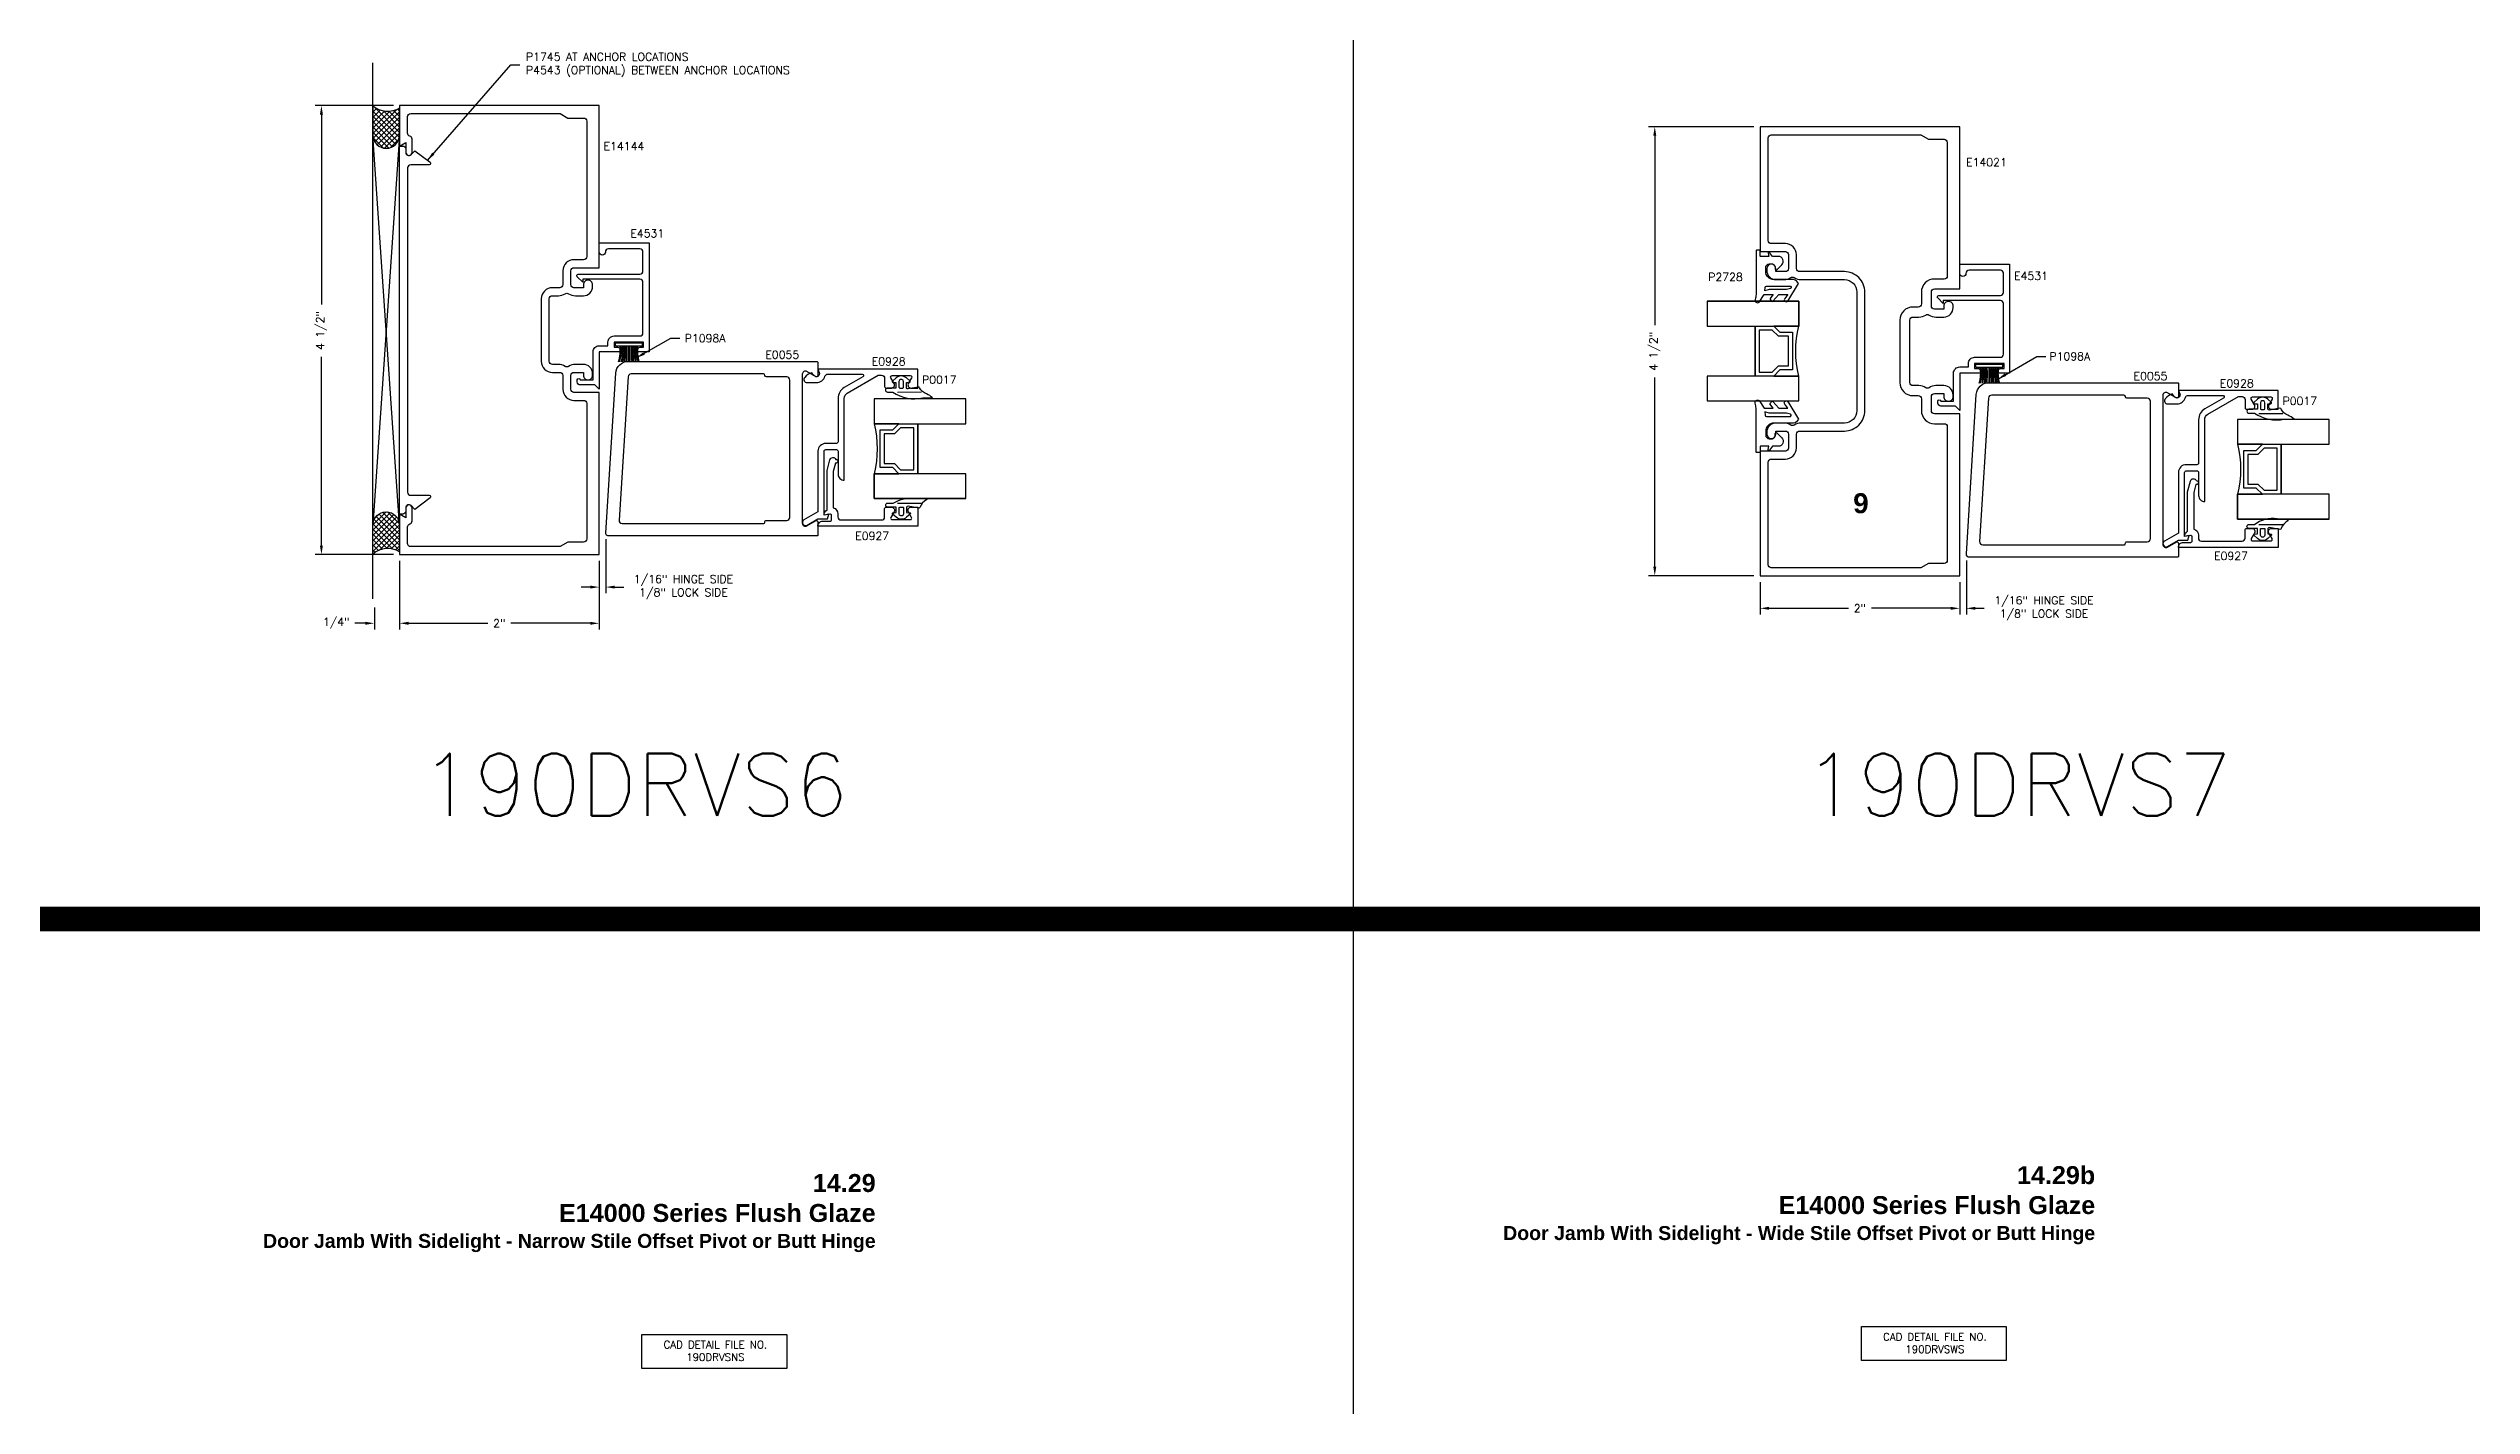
# Model space of a CAD drawing. Extents: x 0 to 139, y -24 to 89.
# Drawn here: x 98.1 to 122.38, y 46.99 to 60.59 of the extents above; entities that cross this region are included whole.
import ezdxf

# ---------------------------------------------------------------- set-up
doc = ezdxf.new("R2010")
doc.units = 0
doc.header["$MEASUREMENT"] = 0
doc.layers.get('DEFPOINTS').update_dxf_attribs({"linetype": 'CONTINUOUS'})
for name, color, linetype in [('R-ANNO-DIMS', 3, 'CONTINUOUS'), ('R-ANNO-TEXT', 6, 'CONTINUOUS'), ('R-DET1', 4, 'CONTINUOUS'), ('R-DET2', 2, 'CONTINUOUS'), ('R-DET3', 5, 'CONTINUOUS'), ('R-OTLN', 1, 'CONTINUOUS'), ('R-PAT1', 5, 'CONTINUOUS'), ('TITLE', 7, 'CONTINUOUS')]:
    doc.layers.add(name, color=color, linetype=linetype)
doc.styles.get("Standard").update_dxf_attribs({"font": 'simplex'})
doc.dimstyles.new('1X', dxfattribs={"dimtxt": 0.08, "dimasz": 0.09, "dimexe": 0.0625, "dimexo": 0.0625, "dimgap": 0.062, "dimtad": 0, "dimdec": 5, "dimzin": 4, "dimtxsty": 'STANDARD', "dimcen": 0, "dimclrd": 256, "dimclre": 256, "dimclrt": 256, "dimazin": 3, "dimtfac": 1, "dimtdec": 5, "dimtofl": 0, "dimtmove": 0, "dimatfit": 3, "dimtolj": 1, "dimtzin": 4})
pattern_1 = [(45, (99.529002, 52.772183), (-0.0265165, 0.0265165), []), (135, (99.529002, 52.772183), (-0.0265165, -0.0265165), [])]

# ---------------------------------------------------------------- blocks, each defined once
blk = doc.blocks.new('*D25')
at = {"layer": 'DEFPOINTS', "color": 0}
for p in [(100.837, 60.019), (101.62, 60.019), (101.62, 55.519)]:
    blk.add_point(p, dxfattribs=at)
at = {"layer": 'R-ANNO-DIMS'}
for p, q in [((101.558, 60.019), (100.775, 60.019)), ((100.837, 59.929), (100.837, 58.026)), ((100.837, 55.609), (100.837, 57.502)), ((101.558, 55.519), (100.775, 55.519))]:
    blk.add_line(p, q, dxfattribs=at)
for points in [[(100.822, 59.929), (100.852, 59.929), (100.837, 60.019)], [(100.822, 55.609), (100.852, 55.609), (100.837, 55.519)]]:
    blk.add_solid(points, dxfattribs=at)
at = {"layer": 'R-ANNO-DIMS', "insert": (100.837, 57.764), "char_height": 0.08, "attachment_point": 5, "rotation": 90}
blk.add_mtext('\\A1;4 1/2"', dxfattribs=at)
blk = doc.blocks.new('*D26')
at = {"layer": 'DEFPOINTS', "color": 0}
for p in [(101.62, 55.519), (103.62, 55.519), (103.62, 54.83)]:
    blk.add_point(p, dxfattribs=at)
at = {"layer": 'R-ANNO-DIMS'}
for p, q in [((101.62, 55.456), (101.62, 54.768)), ((103.62, 55.456), (103.62, 54.768)), ((101.71, 54.83), (102.505, 54.83)), ((103.53, 54.83), (102.736, 54.83))]:
    blk.add_line(p, q, dxfattribs=at)
for points in [[(101.71, 54.845), (101.71, 54.815), (101.62, 54.83)], [(103.53, 54.845), (103.53, 54.815), (103.62, 54.83)]]:
    blk.add_solid(points, dxfattribs=at)
at = {"layer": 'R-ANNO-DIMS', "insert": (102.62, 54.83), "char_height": 0.08, "attachment_point": 5}
blk.add_mtext('\\A1;2"', dxfattribs=at)
blk = doc.blocks.new('*D27')
at = {"layer": 'DEFPOINTS', "color": 0}
for p in [(101.62, 55.519), (101.368, 55.05), (101.62, 54.83)]:
    blk.add_point(p, dxfattribs=at)
at = {"layer": 'R-ANNO-DIMS'}
for p, q in [((101.62, 55.456), (101.62, 54.768)), ((101.368, 54.988), (101.368, 54.768)), ((101.278, 54.83), (101.173, 54.83)), ((101.71, 54.83), (101.8, 54.83))]:
    blk.add_line(p, q, dxfattribs=at)
for points in [[(101.278, 54.845), (101.278, 54.815), (101.368, 54.83)], [(101.71, 54.845), (101.71, 54.815), (101.62, 54.83)]]:
    blk.add_solid(points, dxfattribs=at)
at = {"layer": 'R-ANNO-DIMS', "insert": (100.986, 54.83), "char_height": 0.08, "attachment_point": 5}
blk.add_mtext('\\A1;1/4"', dxfattribs=at)
blk = doc.blocks.new('*D28')
at = {"layer": 'DEFPOINTS', "color": 0}
for p in [(103.687, 55.736), (103.62, 55.519), (103.687, 55.193)]:
    blk.add_point(p, dxfattribs=at)
at = {"layer": 'R-ANNO-DIMS'}
for p, q in [((103.687, 55.674), (103.687, 55.131)), ((103.62, 55.456), (103.62, 55.131)), ((103.53, 55.193), (103.44, 55.193)), ((103.777, 55.193), (103.867, 55.193))]:
    blk.add_line(p, q, dxfattribs=at)
for points in [[(103.53, 55.208), (103.53, 55.178), (103.62, 55.193)], [(103.777, 55.208), (103.777, 55.178), (103.687, 55.193)]]:
    blk.add_solid(points, dxfattribs=at)
at = {"layer": 'R-ANNO-DIMS', "insert": (104.465, 55.193), "char_height": 0.08, "attachment_point": 5}
blk.add_mtext('\\A1;1/16" HINGE SIDE\\P1/8" LOCK SIDE', dxfattribs=at)
blk = doc.blocks.new('*D31')
at = {"layer": 'DEFPOINTS', "color": 0}
for p in [(114.197, 59.806), (115.252, 59.806), (115.252, 55.306)]:
    blk.add_point(p, dxfattribs=at)
at = {"layer": 'R-ANNO-DIMS'}
for p, q in [((115.19, 59.806), (114.135, 59.806)), ((114.197, 59.716), (114.197, 57.818)), ((114.197, 55.396), (114.197, 57.294)), ((115.19, 55.306), (114.135, 55.306))]:
    blk.add_line(p, q, dxfattribs=at)
for points in [[(114.182, 59.716), (114.212, 59.716), (114.197, 59.806)], [(114.182, 55.396), (114.212, 55.396), (114.197, 55.306)]]:
    blk.add_solid(points, dxfattribs=at)
at = {"layer": 'R-ANNO-DIMS', "insert": (114.197, 57.556), "char_height": 0.08, "attachment_point": 5, "rotation": 90}
blk.add_mtext('\\A1;4 1/2"', dxfattribs=at)
blk = doc.blocks.new('*D29')
at = {"layer": 'DEFPOINTS', "color": 0}
for p in [(115.252, 55.306), (117.252, 55.306), (117.252, 54.98)]:
    blk.add_point(p, dxfattribs=at)
at = {"layer": 'R-ANNO-DIMS'}
for p, q in [((115.252, 55.243), (115.252, 54.918)), ((117.252, 55.243), (117.252, 54.918)), ((115.342, 54.98), (116.137, 54.98)), ((117.162, 54.98), (116.368, 54.98))]:
    blk.add_line(p, q, dxfattribs=at)
for points in [[(115.342, 54.995), (115.342, 54.965), (115.252, 54.98)], [(117.162, 54.995), (117.162, 54.965), (117.252, 54.98)]]:
    blk.add_solid(points, dxfattribs=at)
at = {"layer": 'R-ANNO-DIMS', "insert": (116.252, 54.98), "char_height": 0.08, "attachment_point": 5}
blk.add_mtext('\\A1;2"', dxfattribs=at)
blk = doc.blocks.new('*D30')
at = {"layer": 'DEFPOINTS', "color": 0}
for p in [(117.319, 55.523), (117.252, 55.306), (117.319, 54.98)]:
    blk.add_point(p, dxfattribs=at)
at = {"layer": 'R-ANNO-DIMS'}
for p, q in [((117.319, 55.46), (117.319, 54.918)), ((117.252, 55.243), (117.252, 54.918)), ((117.162, 54.98), (117.072, 54.98)), ((117.409, 54.98), (117.499, 54.98))]:
    blk.add_line(p, q, dxfattribs=at)
for points in [[(117.162, 54.995), (117.162, 54.965), (117.252, 54.98)], [(117.409, 54.995), (117.409, 54.965), (117.319, 54.98)]]:
    blk.add_solid(points, dxfattribs=at)
at = {"layer": 'R-ANNO-DIMS', "insert": (118.097, 54.98), "char_height": 0.08, "attachment_point": 5}
blk.add_mtext('\\A1;1/16" HINGE SIDE\\P1/8" LOCK SIDE', dxfattribs=at)
blk = doc.blocks.new('WEATHERING')
at = {"layer": 'R-DET2'}
for p, q in [((0, 0), (0, -0.27)), ((0, 0), (0.03, 0)), ((0.03, 0), (0.03, -0.27)), ((0, -0.129), (-0.16, -0.129)), ((0, -0.139), (-0.16, -0.139)), ((0, -0.27), (0.03, -0.27))]:
    blk.add_line(p, q, dxfattribs=at)
for centre, radius, start, end in [((-0.056, 0.313), 0.361, 253.2416, 278.8875), ((-0.056, 0.313), 0.371, 253.7056, 278.6489), ((-0.057, 0.486), 0.557, 259.3278, 275.8729), ((-0.057, 0.486), 0.566, 259.5182, 275.7701), ((-0.063, 0.677), 0.77, 262.7557, 274.6832), ((-0.063, 0.677), 0.78, 262.849, 274.6238), ((-0.066, 1.463), 1.578, 266.5833, 272.3941), ((-0.067, -1.773), 1.619, 87.6382, 93.304), ((-0.064, -0.966), 0.8, 85.4377, 96.9231), ((-0.064, -0.966), 0.79, 85.3793, 97.0112), ((-0.058, -0.769), 0.58, 84.3053, 100.1631), ((-0.058, -0.769), 0.57, 84.2043, 100.3432), ((-0.056, -0.591), 0.38, 81.4567, 105.8164), ((-0.056, -0.591), 0.37, 81.2223, 106.2556)]:
    blk.add_arc(centre, radius, start, end, dxfattribs=at)
blk = doc.blocks.new('P2728_GASKET')
at = {"layer": 'R-DET2'}
blk.add_lwpolyline([(86.461, 33.362), (86.567, 33.537, 0.301952), (86.52, 33.577), (86.32, 33.577, -0.414214), (86.24, 33.657), (86.24, 33.695, -0.388879), (86.276, 33.735), (86.292, 33.736, -0.440011), (86.336, 33.696), (86.336, 33.682, 0.668179), (86.353, 33.675), (86.401, 33.724, 0.668179), (86.366, 33.809), (86.307, 33.809), (86.279, 33.849, 0.836323), (86.264, 33.842), (86.273, 33.809), (86.189, 33.809, -0.414214), (86.183, 33.815), (86.183, 33.865, 0.414214), (86.177, 33.871), (86.149, 33.871, 0.414214), (86.143, 33.865), (86.143, 33.427, -0.083245), (86.135, 33.378), (86.135, 33.378)], format="xyb", dxfattribs=at)
blk.add_lwpolyline([(86.235, 33.499, -0.372312), (86.249, 33.512), (86.48, 33.512, -0.668179), (86.49, 33.486), (86.448, 33.478), (86.274, 33.478), (86.23, 33.465)], format="xyb", close=True, dxfattribs=at)
for points in [[(86.174, 33.352), (86.223, 33.426), (86.314, 33.426), (86.283, 33.384)], [(86.313, 33.359), (86.371, 33.426), (86.462, 33.426), (86.431, 33.388)]]:
    blk.add_lwpolyline(points, dxfattribs=at)
at = {"layer": 'R-DET2', "ltscale": 0.1}
for centre, radius, start, end in [((86.157, 33.369), 0.0237, 157.7655, 314.5007), ((86.313, 33.388), 0.0297, 188.4603, 270), ((86.446, 33.375), 0.0199, 139.7022, 319.7022)]:
    blk.add_arc(centre, radius, start, end, dxfattribs=at)

msp = doc.modelspace()

# ---------------------------------------------------------------- hatches: boundary and pattern name
at = {"layer": 'R-PAT1'}
h = msp.add_hatch(dxfattribs=at)
h.set_pattern_fill('ANSI37', color=256, scale=0.3, style=0)
h.set_pattern_definition(pattern_1)
h.paths.add_polyline_path([(101.6204967, 59.9928382, -0.3333560432), (101.3526819, 60.0144104), (101.3526819, 59.724164, 0.9365791563), (101.6193524, 59.706679), (101.6204967, 59.723403)])
h = msp.add_hatch(dxfattribs=at)
h.set_pattern_fill('ANSI37', color=256, scale=0.3, style=0)
h.set_pattern_definition(pattern_1)
h.paths.add_polyline_path([(101.6204967, 55.5448011, 0.3333560432), (101.3526819, 55.523229), (101.3526819, 55.8134753, -0.9365791563), (101.6193524, 55.8309604), (101.6204967, 55.8142363)])

# ---------------------------------------------------------------- linework, layer by layer
at = {"layer": 'R-ANNO-TEXT'}
for points in [[(104.0476381, 47.7030393), (105.4991181, 47.7030393), (105.4991181, 47.3609764), (104.0476381, 47.3609764)], [(116.2666683, 47.7818376), (117.7181482, 47.7818376), (117.7181482, 47.4397748), (116.2666683, 47.4397748)]]:
    msp.add_lwpolyline(points, close=True, dxfattribs=at)
at = {"layer": 'R-DET1', "color": 4, "linetype": 'CONTINUOUS'}
msp.add_lwpolyline([(101.9174968, 56.112819, -0.7220754185), (101.9264552, 56.0857879), (101.7733383, 55.9718195), (101.7354171, 56.0097406, 0.6681788512), (101.6824968, 55.9878203), (101.6824969, 55.9558197, -0.4142136569), (101.6514969, 55.9248197), (101.6204967, 55.9248196), (101.6204967, 59.6128196), (101.6514969, 59.6128196, -0.4142137513), (101.6824969, 59.5818196), (101.6824968, 59.5498186, 0.6681815249), (101.7354173, 59.5278984), (101.7733383, 59.5658196), (101.9264553, 59.4518506, -0.7220739042), (101.9174968, 59.4248196), (101.7314968, 59.4248196, 0.4142135624), (101.7004968, 59.3938196), (101.7004968, 56.1438195, 0.4142135624), (101.7314968, 56.1128194)], format="xyb", close=True, dxfattribs=at)
at = {"layer": 'R-DET1'}
for points in [[(103.5584967, 57.5504038, -0.4142135624), (103.6204967, 57.6124038), (103.7074967, 57.6124038), (103.7074977, 57.6474038, -0.4142135624), (103.7694977, 57.7094038), (104.0274967, 57.7094028, 0.4142135624), (104.0584967, 57.7404028), (104.0584967, 58.2479018, 0.4142135624), (104.0274967, 58.2789018), (103.4554967, 58.2789018), (103.4554967, 58.2479018), (103.3998462, 58.3035523, -0.6681786379), (103.4103467, 58.3289028), (104.0274967, 58.3289018, 0.4142135624), (104.0584967, 58.3599018), (104.0584967, 58.5511528, 0.4142135624), (104.0274967, 58.5821528), (103.7134967, 58.5821528, 0.4233808722), (103.6824987, 58.5501528, -0.9999838711), (103.6204967, 58.5501538), (103.6204967, 58.6441538), (104.1204967, 58.6441538), (104.1204967, 57.5504038), (104.0074967, 57.5504038), (104.0074967, 57.5744038, -0.4142135624), (104.0304967, 57.5974038), (104.0644977, 57.5974028), (104.0644977, 57.6474038), (103.7694977, 57.6474038), (103.7694977, 57.5974028), (103.8044967, 57.5974038, -0.4142135624), (103.8274967, 57.5744038), (103.8274967, 57.5504038), (103.6204967, 57.5504038), (103.6204967, 57.1759028), (103.5774967, 57.2189028), (103.4314967, 57.2189038, -0.4142135624), (103.4004967, 57.2499038), (103.4004967, 57.2689038, -1), (103.4304967, 57.2689038), (103.5584967, 57.2689038)], [(117.1904761, 57.3371573, -0.4142135624), (117.2524761, 57.3991573), (117.3394761, 57.3991573), (117.3394771, 57.4341573, -0.4142135624), (117.4014771, 57.4961573), (117.6594761, 57.4961563, 0.4142135624), (117.6904761, 57.5271563), (117.6904761, 58.0346553, 0.4142135624), (117.6594761, 58.0656553), (117.0874761, 58.0656553), (117.0874761, 58.0346553), (117.0318255, 58.0903058, -0.6681786379), (117.0423261, 58.1156563), (117.6594761, 58.1156553, 0.4142135624), (117.6904761, 58.1466553), (117.6904761, 58.3379063, 0.4142135624), (117.6594761, 58.3689063), (117.3454761, 58.3689063, 0.4233808722), (117.3144781, 58.3369063, -0.9999838711), (117.2524761, 58.3369073), (117.2524761, 58.4309073), (117.7524761, 58.4309073), (117.7524761, 57.3371573), (117.6394761, 57.3371573), (117.6394761, 57.3611573, -0.4142135624), (117.6624761, 57.3841573), (117.6964771, 57.3841563), (117.6964771, 57.4341573), (117.4014771, 57.4341573), (117.4014771, 57.3841563), (117.4364761, 57.3841573, -0.4142135624), (117.4594761, 57.3611573), (117.4594761, 57.3371573), (117.2524761, 57.3371573), (117.2524761, 56.9626563), (117.2094761, 57.0056563), (117.0634761, 57.0056573, -0.4142135624), (117.0324761, 57.0366573), (117.0324761, 57.0556573, -1), (117.0624761, 57.0556573), (117.1904761, 57.0556573)], [(106.0756636, 56.602151), (106.0756636, 57.0841649, -0.2679441748), (106.1066636, 57.1378589), (106.4148794, 57.3158069), (106.4496637, 57.3158069, -0.4142135624), (106.4806637, 57.2848069), (106.4806637, 57.2028069, 0.4142135624), (106.4956637, 57.1878069), (106.5476637, 57.1878069, 0.5773502019), (106.5745105, 57.2343069), (106.5421789, 57.2903069, -0.5773502019), (106.5551693, 57.3128069), (106.7371582, 57.3128069, -0.5773519876), (106.7501486, 57.2903068), (106.7178167, 57.234307, 0.5773519876), (106.7446634, 57.1878069), (106.8116636, 57.1878069), (106.8116636, 57.3778069), (105.8116637, 57.3778069), (105.8254501, 57.3433116, -0.8690756106), (105.7721728, 57.3128015), (105.749664, 57.3418071, 0.1233324455), (105.6793399, 57.2931339, 0.6447667401), (105.7025957, 57.2418069), (105.7966636, 57.241807, 0.3306536284), (105.8828163, 57.3057738, -0.3306533202), (105.9124911, 57.3278069), (106.2556822, 57.3278069, -0.7673263224), (106.2631822, 57.2998165), (106.0761636, 57.1918409, 0.2679502201), (106.0136636, 57.0835879), (106.0136636, 56.648807, -0.4142135624), (105.9976636, 56.632807), (105.8896636, 56.632807, 0.4142135624), (105.8116636, 56.554807), (105.8116636, 55.9476941), (105.6721636, 55.8671537, 1), (105.7031636, 55.8134601), (105.8116637, 55.8761027), (105.907338, 55.8761027), (105.9196636, 55.9221027), (105.8736636, 55.9139916), (105.8736636, 56.554807, -0.4142135624), (105.8896636, 56.570807), (105.9976636, 56.570807, -0.4142135624), (106.0136636, 56.554807), (106.0136636, 56.324807, 0.4142135624), (106.0756636, 56.262807)], [(119.707643, 56.3889046), (119.707643, 56.8709185, -0.2679441748), (119.738643, 56.9246125), (120.0468588, 57.1025605), (120.0816431, 57.1025605, -0.4142135624), (120.1126431, 57.0715605), (120.1126431, 56.9895605, 0.4142135624), (120.1276431, 56.9745605), (120.1796431, 56.9745605, 0.5773502019), (120.2064899, 57.0210605), (120.1741583, 57.0770605, -0.5773502019), (120.1871486, 57.0995605), (120.3691376, 57.0995605, -0.5773519876), (120.3821279, 57.0770604), (120.349796, 57.0210606, 0.5773519876), (120.3766427, 56.9745605), (120.443643, 56.9745605), (120.443643, 57.1645605), (119.4436431, 57.1645605), (119.4574294, 57.1300651, -0.8690756106), (119.4041521, 57.0995551), (119.3816433, 57.1285606, 0.1233324455), (119.3113192, 57.0798875, 0.6447667401), (119.334575, 57.0285605), (119.428643, 57.0285605, 0.3306536284), (119.5147956, 57.0925274, -0.3306533202), (119.5444704, 57.1145605), (119.8876615, 57.1145605, -0.7673263224), (119.8951615, 57.0865701), (119.708143, 56.9785945, 0.2679502201), (119.645643, 56.8703415), (119.645643, 56.4355606, -0.4142135624), (119.629643, 56.4195606), (119.521643, 56.4195606, 0.4142135624), (119.443643, 56.3415606), (119.443643, 55.7344476), (119.304143, 55.6539072, 1), (119.3351429, 55.6002137), (119.4436431, 55.6628562), (119.5393173, 55.6628562), (119.551643, 55.7088563), (119.505643, 55.7007452), (119.505643, 56.3415606, -0.4142135624), (119.521643, 56.3575606), (119.629643, 56.3575606, -0.4142135624), (119.645643, 56.3415606), (119.645643, 56.1115606, 0.4142135624), (119.707643, 56.0495606)], [(106.7446635, 55.9939915), (106.8116635, 55.9939915), (106.8116635, 55.8039915), (105.8116637, 55.8039915, -0.4142136795), (105.8616637, 55.8539915), (105.9346636, 55.8539916, 0.4142135624), (105.9496636, 55.8689916), (105.9496636, 55.9095162, 0.4663063931), (105.9320589, 55.9242883), (105.8736636, 55.9139916, -0.2521277737), (105.9036639, 55.9659913), (105.9036635, 56.3609917), (105.9326081, 56.4690144, -0.7157527911), (105.9911579, 56.4729236, -1.1795036867), (105.9873192, 56.4336492), (105.9656635, 56.3528282), (105.9656635, 55.9872888, -0.3397134022), (106.0116636, 55.9273924), (106.0116636, 55.8969916, 0.4142135232), (106.0426636, 55.8659916), (106.4496635, 55.8659916, 0.4142136569), (106.4806635, 55.8969916), (106.4806635, 55.9789915, -0.4142135624), (106.4956635, 55.9939915), (106.5476635, 55.9939915, -0.5773651401), (106.5745096, 55.9474903), (106.5421787, 55.8914916, 0.5773517472), (106.555169, 55.8689915), (106.7371581, 55.8689916, 0.5773513623), (106.7501484, 55.8914915), (106.7179146, 55.9473232, -0.5794456886), (106.7446635, 55.9939915, 1)], [(120.3766429, 55.7807451), (120.4436429, 55.7807451), (120.4436429, 55.5907451), (119.443643, 55.5907451, -0.4142136795), (119.493643, 55.6407451), (119.566643, 55.6407451, 0.4142135624), (119.581643, 55.6557451), (119.581643, 55.6962698, 0.4663063931), (119.5640383, 55.7110419), (119.505643, 55.7007452, -0.2521277737), (119.5356432, 55.7527448), (119.5356429, 56.1477453), (119.5645875, 56.255768, -0.7157527911), (119.6231373, 56.2596772, -1.1795036867), (119.6192986, 56.2204028), (119.5976429, 56.1395818), (119.5976429, 55.7740424, -0.3397134022), (119.6436429, 55.714146), (119.643643, 55.6837451, 0.4142135232), (119.674643, 55.6527451), (120.0816429, 55.6527451, 0.4142136569), (120.1126429, 55.6837451), (120.1126429, 55.7657451, -0.4142135624), (120.1276429, 55.7807451), (120.1796429, 55.7807451, -0.5773651401), (120.206489, 55.7342439), (120.174158, 55.6782451, 0.5773517472), (120.1871484, 55.6557451), (120.3691375, 55.6557451, 0.5773513623), (120.3821278, 55.6782451), (120.349894, 55.7340768, -0.5794456886), (120.3766429, 55.7807451, 1)]]:
    msp.add_lwpolyline(points, format="xyb", close=True, dxfattribs=at)
at = {"layer": 'R-DET2'}
for points in [[(114.7204585, 58.0583597), (114.7204583, 57.8083597), (115.6396589, 57.8083597), (115.6396589, 58.0583597), (114.7204583, 58.0583597), (115.6396589, 58.0583597), (115.6396589, 57.8083597), (115.3896589, 57.8083597), (115.4516589, 57.7463597), (115.5766589, 57.7463597), (115.5766589, 57.3703597), (115.4516589, 57.3703597), (115.3896589, 57.3083597), (115.2016589, 57.3083597), (115.2016589, 57.8083597), (115.2016589, 57.3083597), (114.7204583, 57.3083597), (114.7204583, 57.0583597), (115.6396589, 57.0583597), (115.6396589, 57.3083597), (115.3896589, 57.3083597), (115.6396589, 57.3083597, -0.1233101835), (115.6396589, 57.8083597, 1.5690044203)], [(107.2933639, 56.0793254), (107.293364, 56.3293254), (106.3741635, 56.3293254), (106.3741635, 56.0793254), (107.293364, 56.0793254), (106.3741635, 56.0793254), (106.3741635, 56.3293254), (106.6241635, 56.3293254), (106.5621635, 56.3913254), (106.4371635, 56.3913254), (106.4371635, 56.7673254), (106.5621635, 56.7673254), (106.6241635, 56.8293254), (106.8121635, 56.8293254), (106.8121635, 56.3293254), (106.8121635, 56.8293254), (107.293364, 56.8293254), (107.293364, 57.0793254), (106.3741635, 57.0793254), (106.3741635, 56.8293254), (106.6241635, 56.8293254), (106.3741635, 56.8293254, -0.1233101835), (106.3741635, 56.3293254, 1.5690044203)], [(120.9547757, 55.8737909), (120.9547759, 56.1237909), (120.0355753, 56.1237909), (120.0355753, 55.8737909), (120.9547759, 55.8737909), (120.0355753, 55.8737909), (120.0355753, 56.1237909), (120.2855753, 56.1237909), (120.2235753, 56.1857909), (120.0985753, 56.1857909), (120.0985753, 56.5617909), (120.2235753, 56.5617909), (120.2855753, 56.6237909), (120.4735753, 56.6237909), (120.4735753, 56.1237909), (120.4735753, 56.6237909), (120.9547759, 56.6237909), (120.9547759, 56.8737909), (120.0355753, 56.8737909), (120.0355753, 56.6237909), (120.2855753, 56.6237909), (120.0355753, 56.6237909, -0.1233101835), (120.0355753, 56.1237909, 1.5690044203)]]:
    msp.add_lwpolyline(points, format="xyb", dxfattribs=at)
for points in [[(115.2416589, 57.7683597), (115.2416589, 57.3483597), (115.3730904, 57.3483597), (115.4350904, 57.4103597), (115.5366589, 57.4103597), (115.5366589, 57.7063597), (115.4350904, 57.7063597), (115.3730904, 57.7683597), (115.2416589, 57.7683597)], [(106.6083661, 57.1478069), (106.8481421, 57.1480545)], [(120.2494932, 56.933739), (120.4892692, 56.9339866)], [(106.7721635, 56.3693254), (106.7721635, 56.7893254), (106.640732, 56.7893254), (106.578732, 56.7273254), (106.4771635, 56.7273254), (106.4771635, 56.4313254), (106.578732, 56.4313254), (106.640732, 56.3693254), (106.7721635, 56.3693254)], [(120.4335753, 56.1637909), (120.4335753, 56.5837909), (120.3021439, 56.5837909), (120.2401439, 56.5217909), (120.1385753, 56.5217909), (120.1385753, 56.2257909), (120.2401439, 56.2257909), (120.3021439, 56.1637909), (120.4335753, 56.1637909)], [(106.6102764, 56.0339914), (106.8500524, 56.0337436)], [(120.249493, 55.820745), (120.4892691, 55.8204972)]]:
    msp.add_lwpolyline(points, dxfattribs=at)
for points in [[(106.8626756, 57.0887158), (106.9607842, 57.0887158, 0.1022612087), (106.8999233, 57.1281356, -0.1690634905), (106.8310171, 57.1900912, 0.3788088369), (106.8203645, 57.197972), (106.7150478, 57.178758, -0.3462419148), (106.6991763, 57.18872), (106.6991763, 57.2428069), (106.7293735, 57.2439178, 0.6086559015), (106.7347769, 57.2570625), (106.6982243, 57.2893732, 0.3786170875), (106.5951283, 57.2893732), (106.5585757, 57.2570625, 0.6086559015), (106.563979, 57.2439178), (106.5941763, 57.2428069), (106.5941763, 57.1878069), (106.5091763, 57.1878069, 1), (106.5091763, 57.1478069), (106.5642158, 57.1478069, 0.2202806296)], [(106.6391763, 57.2738543, 0.3419987131), (106.6241763, 57.2544894), (106.6241763, 57.1958069, 0.4142135624), (106.6321763, 57.1878069), (106.6611763, 57.1878069, 0.4142135624), (106.6691763, 57.1958069), (106.6691763, 57.2544894, 0.3419987131), (106.6541763, 57.2738543, 0.1270166538)], [(120.5038027, 56.8754694), (120.6019113, 56.8754694, 0.1022612087), (120.5410504, 56.9148892, -0.1690634905), (120.4721442, 56.9768447, 0.3788088369), (120.4614916, 56.9847256), (120.356175, 56.9655116, -0.3462419148), (120.3403034, 56.9754735), (120.3403034, 57.0295605), (120.3705006, 57.0306713, 0.6086559015), (120.375904, 57.0438161), (120.3393514, 57.0761267, 0.3786170875), (120.2362554, 57.0761267), (120.1997028, 57.0438161, 0.6086559015), (120.2051061, 57.0306713), (120.2353034, 57.0295605), (120.2353034, 56.9745605), (120.1503034, 56.9745605, 1), (120.1503034, 56.9345605), (120.2053429, 56.9345605, 0.1955942258)], [(120.2803034, 57.0597863, 0.3419987131), (120.2653034, 57.0404214), (120.2653034, 56.981739, 0.4142135624), (120.2733034, 56.973739), (120.3023034, 56.973739, 0.4142135624), (120.3103034, 56.981739), (120.3103034, 57.0404214, 0.3419987131), (120.2953034, 57.0597863, 0.1270166538)], [(106.793944, 56.0828772), (106.8920526, 56.0828771, -0.4770370124), (106.9018336, 56.070796, 0.1493484825), (106.8329274, 55.991707, -0.3788088369), (106.8222748, 55.9838261), (106.7169581, 56.0030402, 0.3462419148), (106.7010866, 55.9930783), (106.7010865, 55.9389914), (106.7312838, 55.9378805, -0.6086559015), (106.7366871, 55.9247357), (106.7001345, 55.8924251, -0.3786170875), (106.5970385, 55.8924252), (106.5604859, 55.9247359, -0.6086559015), (106.5658893, 55.9378806), (106.5960865, 55.9389915), (106.5960866, 55.9939915), (106.5110866, 55.9939915, -1), (106.5110866, 56.0339915), (106.5661261, 56.0339915, -0.1731186973)], [(106.6410865, 55.907944, -0.3419987131), (106.6260865, 55.927309), (106.6260866, 55.9859914, -0.4142135624), (106.6340866, 55.9939914), (106.6630866, 55.9939914, -0.4142135624), (106.6710866, 55.9859914), (106.6710865, 55.9273089, -0.3419987131), (106.6560865, 55.907944, -0.1270166538)], [(120.4334026, 55.8805119), (120.5312692, 55.8696307, -0.4770370124), (120.5410503, 55.8575496, 0.1493484825), (120.472144, 55.7784605, -0.3788088369), (120.4614914, 55.7705797), (120.3561748, 55.7897938, 0.3462419148), (120.3403032, 55.7798318), (120.3403032, 55.7257449), (120.3705004, 55.724634, -0.6086559015), (120.3759038, 55.7114893), (120.3393511, 55.6791786, -0.3786170875), (120.2362552, 55.6791787), (120.1997025, 55.7114894, -0.6086559015), (120.2051059, 55.7246342), (120.2353032, 55.725745), (120.2353032, 55.780745), (120.1503032, 55.7807451, -1), (120.1503033, 55.8207451), (120.2053428, 55.820745, -0.2027483082)], [(120.2803031, 55.6946976, -0.3419987131), (120.2653032, 55.7140625), (120.2653032, 55.772745, -0.4142135624), (120.2733032, 55.780745), (120.3023032, 55.780745, -0.4142135624), (120.3103032, 55.772745), (120.3103032, 55.7140625, -0.3419987131), (120.2953031, 55.6946976, -0.1270166538)]]:
    msp.add_lwpolyline(points, format="xyb", close=True, dxfattribs=at)
at = {"layer": 'R-DET3'}
for p, q in [((101.3526819, 55.0750919), (101.3526819, 60.4466337)), ((101.6204967, 59.723403), (101.3530219, 55.8142363)), ((101.6204967, 55.8142363), (101.3530219, 59.723403))]:
    msp.add_line(p, q, dxfattribs=at)
at = {"layer": 'R-OTLN'}
msp.add_lwpolyline([(103.4954967, 57.0328196), (103.4954967, 55.6748196, -0.4142135624), (103.4644967, 55.6438196), (103.3074967, 55.6438196), (103.2295545, 55.5988196), (101.7314967, 55.5988196, -0.4142135624), (101.7004967, 55.6298196), (101.7004967, 55.7961957, -0.3350128188), (101.7229967, 55.8260077, 0.3350128188), (101.7454967, 55.8558196), (101.7454967, 55.9868196, 0.4142135624), (101.7144967, 56.0178196, 0.4142135624), (101.6834967, 55.9868196), (101.6834967, 55.8884465), (101.6204967, 55.9248196), (101.6204967, 55.5188196), (103.6204967, 55.5188196), (103.6204967, 57.1438196), (103.3674967, 57.1438196, -0.4142135624), (103.3364967, 57.1748196), (103.3364967, 57.3138196, -0.4142135624), (103.3674967, 57.3448196), (103.4614967, 57.3448196), (103.4614967, 57.3148196, 0.4142135624), (103.5074967, 57.2688196), (103.5084967, 57.2688196, 0.4142135624), (103.5544967, 57.3148196), (103.5544967, 57.3318196, 0.4142135624), (103.4614967, 57.4248196), (103.3814967, 57.4248196, 0.1450639488), (103.3133878, 57.4046345, -0.2963644577), (103.2796057, 57.4046345, 0.1450639488), (103.2114967, 57.4248196), (103.1514967, 57.4248196, -0.4142135624), (103.1204967, 57.4558196), (103.1204967, 58.0818196, -0.4142135624), (103.1514967, 58.1128196), (103.2114967, 58.1128196, 0.1450639488), (103.2796057, 58.1330046, -0.2963644577), (103.3133878, 58.1330046, 0.1450639488), (103.3814967, 58.1128196), (103.4614967, 58.1128196, 0.4142135624), (103.5544967, 58.2058196), (103.5544967, 58.2228196, 0.4142135624), (103.5084967, 58.2688196), (103.5074967, 58.2688196, 0.4142135624), (103.4614967, 58.2228196), (103.4614967, 58.1928196), (103.3674967, 58.1928196, -0.4142135624), (103.3364967, 58.2238196), (103.3364967, 58.3628196, -0.4142135624), (103.3674967, 58.3938196), (103.6204967, 58.3938196), (103.6204967, 60.0188196), (101.6204967, 60.0188196), (101.6204967, 59.6128196), (101.6834967, 59.6491926), (101.6834967, 59.5508196, 0.4142135624), (101.7144967, 59.5198196, 0.4142135624), (101.7454967, 59.5508196), (101.7454967, 59.6818196, 0.3350128188), (101.7229967, 59.7116315, -0.3350128188), (101.7004967, 59.7414434), (101.7004967, 59.9078196, -0.4142135624), (101.7314967, 59.9388196), (103.2295545, 59.9388196), (103.3074967, 59.8938196), (103.4644967, 59.8938196, -0.4142135624), (103.4954967, 59.8628196), (103.4954967, 58.5048196, -0.4142135624), (103.4644967, 58.4738196), (103.3674967, 58.4738196, 0.4142135624), (103.2564967, 58.3628196), (103.2564967, 58.2238196, -0.4142135624), (103.2254967, 58.1928196), (103.1514967, 58.1928196, 0.4142135624), (103.0404967, 58.0818196), (103.0404967, 57.4558196, 0.4142135624), (103.1514967, 57.3448196), (103.2254967, 57.3448196, -0.4142135624), (103.2564967, 57.3138196), (103.2564967, 57.1748196, 0.4142135624), (103.3674967, 57.0638196), (103.4644967, 57.0638196, -0.4142135624), (103.4954967, 57.0328196)], format="xyb", dxfattribs=at)
for points in [[(117.2524761, 56.9305731), (116.9994761, 56.9305731, -0.4142135624), (116.9684761, 56.9615731), (116.9684761, 57.1005731, -0.4142135624), (116.9994761, 57.1315731), (117.0934761, 57.1315731), (117.0934761, 57.1015731, 0.4142135624), (117.1394761, 57.0555731), (117.1404761, 57.0555731, 0.4142135624), (117.1864761, 57.1015731), (117.1864761, 57.1185731, 0.4142135624), (117.0934761, 57.2115731), (117.0134761, 57.2115731, 0.1450639488), (116.9453671, 57.191388, -0.2963644577), (116.911585, 57.191388, 0.1450639488), (116.8434761, 57.2115731), (116.7834761, 57.2115731, -0.4142135624), (116.7524761, 57.2425731), (116.7524761, 57.8685731, -0.4142135624), (116.7834761, 57.8995731), (116.8434761, 57.8995731, 0.1450639488), (116.911585, 57.9197582, -0.2963644577), (116.9453671, 57.9197582, 0.1450639488), (117.0134761, 57.8995731), (117.0934761, 57.8995731, 0.4142135624), (117.1864761, 57.9925731), (117.1864761, 58.0095731, 0.4142135624), (117.1404761, 58.0555731), (117.1394761, 58.0555731, 0.4142135624), (117.0934761, 58.0095731), (117.0934761, 57.9795731), (116.9994761, 57.9795731, -0.4142135624), (116.9684761, 58.0105731), (116.9684761, 58.1495731, -0.4142135624), (116.9994761, 58.1805731), (117.2524761, 58.1805731), (117.2524761, 59.8055731), (115.2524761, 59.8055731), (115.2524761, 58.5555731), (115.5054761, 58.5555731, -0.4142135624), (115.5364761, 58.5245731), (115.5364761, 58.3855731, -0.4142135624), (115.5054761, 58.3545731), (115.4114761, 58.3545731), (115.4114761, 58.3840731, 1), (115.3184761, 58.3840731), (115.3184761, 58.3675731, 0.4142132454), (115.411476, 58.2745731), (115.4914761, 58.2745731, 0.1450639488), (115.559585, 58.2947582, -0.2963644577), (115.5933671, 58.2947582, 0.1450639488), (115.6614761, 58.2745731), (116.0964761, 58.2745731, -0.4142135624), (116.2214761, 58.1495731), (116.2214761, 56.9615731, -0.4142135624), (116.0964761, 56.8365731), (115.6614761, 56.8365731, 0.1450639488), (115.5933671, 56.816388, -0.2963644577), (115.559585, 56.816388, 0.1450639488), (115.4914761, 56.8365731), (115.411476, 56.8365731, 0.4142132454), (115.3184751, 56.7435721, 1), (115.3184761, 56.7435721), (115.3184761, 56.7270721, 1), (115.4114761, 56.7270721), (115.4114761, 56.7565731), (115.5054761, 56.7565731, -0.4142135624), (115.5364761, 56.7255731), (115.5364761, 56.5865731, -0.4142135624), (115.5054761, 56.5555731), (115.2524761, 56.5555731), (115.2524761, 55.3055731), (117.2524761, 55.3055731)], [(117.1274761, 59.6514822), (117.1274761, 58.3115731, -0.4142135624), (117.0964761, 58.2805731), (116.9994761, 58.2805731, 0.4142135624), (116.8684761, 58.1495731), (116.8684761, 58.0305731, -0.4142135624), (116.8374761, 57.9995731), (116.7834761, 57.9995731, 0.4142135624), (116.6524761, 57.8685731), (116.6524761, 57.2425731, 0.4142135624), (116.7834761, 57.1115731), (116.8374761, 57.1115731, -0.4142135624), (116.8684761, 57.0805731), (116.8684761, 56.9615731, 0.4142135624), (116.9994761, 56.8305731), (117.0964761, 56.8305731, -0.4142135624), (117.1274761, 56.7995731), (117.1274761, 55.4615731, -0.4142135624), (117.0964761, 55.4305731), (116.9394761, 55.4305731), (116.8615338, 55.3855731), (115.3634761, 55.3855731, -0.4142135624), (115.3324761, 55.4165731), (115.3324761, 56.4445731, -0.4142135624), (115.3634761, 56.4755731), (115.5054761, 56.4755731, 0.4142135624), (115.6164761, 56.5865731), (115.6164761, 56.7255731, -0.4142135624), (115.6474761, 56.7565731), (116.0964761, 56.7565731, 0.4142135624), (116.3014761, 56.9615731), (116.3014761, 58.1495731, 0.4142135624), (116.0964761, 58.3545731), (115.6474761, 58.3545731, -0.4142135624), (115.6164761, 58.3855731), (115.6164761, 58.5245731, 0.4142135624), (115.5054761, 58.6355731), (115.3634761, 58.6355731, -0.4142146606), (115.3324761, 58.6665732), (115.3324761, 59.6945731, -0.4142135624), (115.3634761, 59.7255731), (116.8615927, 59.7255731), (116.939535, 59.6805731), (117.096535, 59.6805731, -0.3962777167), (117.1274761, 59.6514822, -1.0636025391)], [(103.911543, 57.4548438), (105.801743, 57.4548438, -0.4142135624), (105.811743, 57.4448438), (105.811743, 57.3158438, -0.5775639246), (105.789243, 57.3028438), (105.702243, 57.3530438, 0.5768466291), (105.655743, 57.3262438), (105.655743, 55.8334438, 0.5779217384), (105.702243, 55.8065438), (105.789243, 55.8568438, -0.5775639246), (105.811743, 55.8438438), (105.811743, 55.7148438, -0.4142135624), (105.801743, 55.7048438), (103.7177467, 55.7048438, -0.4326057653), (103.686807, 55.7377765), (103.786743, 57.3376438, -0.3958666547), (103.911543, 57.4548438)], [(105.294743, 55.8608438), (105.499743, 55.8608438, 0.4142135624), (105.530743, 55.8918438), (105.530743, 57.2678438, 0.4142135624), (105.499743, 57.2988438), (105.295743, 57.2988438, -0.4133333333), (105.280743, 57.3138438), (105.280743, 57.3148438, 0.4133333333), (105.265743, 57.3298438), (103.9406663, 57.3298438, 0.3960499129), (103.9097266, 57.3007773), (103.8198639, 55.8627773, 0.4326135345), (103.8508035, 55.8298438), (105.265743, 55.8298438, 0.423001409), (105.280743, 55.8453438, -0.4368348565)], [(117.5435224, 57.2415974), (119.4337224, 57.2415974, -0.4142135624), (119.4437224, 57.2315974), (119.4437224, 57.1025974, -0.5775639246), (119.4212224, 57.0895974), (119.3342224, 57.1397974, 0.5768466291), (119.2877224, 57.1129974), (119.2877224, 55.6201974, 0.5779217384), (119.3342224, 55.5932974), (119.4212224, 55.6435974, -0.5775639246), (119.4437224, 55.6305974), (119.4437224, 55.5015974, -0.4142135624), (119.4337224, 55.4915974), (117.349726, 55.4915974, -0.4326057653), (117.3187863, 55.52453), (117.4187224, 57.1243974, -0.3958666547), (117.5435224, 57.2415974)], [(118.9267224, 55.6475974), (119.1317224, 55.6475974, 0.4142135624), (119.1627224, 55.6785974), (119.1627224, 57.0545974, 0.4142135624), (119.1317224, 57.0855974), (118.9277224, 57.0855974, -0.4133333333), (118.9127224, 57.1005974), (118.9127224, 57.1015974, 0.4133333333), (118.8977224, 57.1165974), (117.5726456, 57.1165974, 0.3960499129), (117.541706, 57.0875308), (117.4518432, 55.6495308, 0.4326135345), (117.4827828, 55.6165974), (118.8977224, 55.6165974, 0.423001409), (118.9127224, 55.6320974, -0.4368348565)]]:
    msp.add_lwpolyline(points, format="xyb", close=True, dxfattribs=at)
at = {"layer": 'R-PAT1'}
for points in [[(101.3526819, 60.0144104), (101.3526819, 59.724164, 0.9971624434), (101.6204967, 59.723403), (101.6204967, 59.9928382, -0.3333560432), (101.3526819, 60.0144104, 1.1752103191)], [(101.3526819, 55.523229), (101.3526819, 55.8134753, -0.9971624434), (101.6204967, 55.8142363), (101.6204967, 55.5448011, 0.3333560432), (101.3526819, 55.523229, -1.1752103191)]]:
    msp.add_lwpolyline(points, format="xyb", dxfattribs=at)
at = {"layer": 'TITLE'}
msp.add_line((111.1764004, 88.8536196), (111.1764004, -9.779273), dxfattribs=at)
at = {"layer": 'TITLE', "const_width": 0.25}
msp.add_lwpolyline([(0.25, 51.8662849), (138.9080005, 51.8662849)], dxfattribs=at)

# ---------------------------------------------------------------- block references
at = {"layer": 'R-DET2'}
msp.add_blockref('P2728_GASKET', (29.0684156, 24.6979076), dxfattribs=at)
at = {"layer": 'R-DET2', "xscale": -1, "rotation": 180}
msp.add_blockref('P2728_GASKET', (29.0684156, 90.4132387), dxfattribs=at)
at = {"layer": 'R-PAT1', "rotation": 90}
for p in [(103.7826566, 57.6117046), (117.4144752, 57.3967501)]:
    msp.add_blockref('WEATHERING', p, dxfattribs=at)

# ---------------------------------------------------------------- texts
at = {"layer": 'R-ANNO-TEXT', "char_height": 0.08, "attachment_point": 4}
for s, insert in [('P1745 AT ANCHOR LOCATIONS \\PP4543 (OPTIONAL) BETWEEN ANCHOR LOCATIONS', (102.8865782, 60.4279562)), ('E14144', (103.6647108, 59.6121384)), ('E14021', (117.3161007, 59.4506095)), ('\\A1;E4531', (103.9322902, 58.7379591)), ('P2728', (114.7321977, 58.3007879)), ('\\A1;E4531', (117.7971964, 58.3113778)), ('P1098A', (104.4775284, 57.6866725)), ('\\A1;E0055', (105.2848405, 57.5218381)), ('P1098A', (118.1515041, 57.5053188)), ('\\A1;E0928', (106.3514802, 57.454743)), ('\\A1;P0017', (106.8550455, 57.2717267)), ('\\A1;E0055', (118.9940673, 57.3070453)), ('\\A1;E0928', (119.8586965, 57.2347226)), ('\\A1;P0017', (120.4870248, 57.0584803)), ('E0927', (106.1856268, 55.7060202)), ('E0927', (119.8008088, 55.5053243))]:
    msp.add_mtext(s, dxfattribs=dict(at, insert=insert))
at = {"layer": 'R-ANNO-TEXT'}
for s, insert, char_height, width, attachment_point in [('{\\fArial|b1|i0|c0|p34;9}', (116.1846609, 56.1331683, 6.2106922), 0.2, 7.44, 1), ('CAD DETAIL FILE NO.\\P190DRVSNS^I', (104.7843204, 47.6374565), 0.075, 1.875, 2), ('CAD DETAIL FILE NO.\\P190DRVSWS^I', (117.0033506, 47.7162548), 0.075, 1.875, 2)]:
    msp.add_mtext(s, dxfattribs=dict(at, insert=insert, char_height=char_height, width=width, attachment_point=attachment_point))
at = {"layer": 'TITLE'}
for s, p in [('190DRVS6', (101.8292204, 52.900707)), ('190DRVS7', (115.6950205, 52.900707))]:
    msp.add_text(s, height=0.625, dxfattribs=at).set_placement(p)
at = {"layer": 'TITLE', "char_height": 0.18, "width": 7.44, "attachment_point": 3}
for s, insert in [('{\\fArial|b1|i0|c0|p34;14.29\\PE14000 Series Flush Glaze\\P\\H0.7778x;Door Jamb With Sidelight - Narrow Stile Offset Pivot or Butt Hinge}', (106.390644, 49.3100282, 6.2106922)), ('{\\fArial|b1|i0|c0|p34;14.29b\\PE14000 Series Flush Glaze\\P\\H0.7778x;Door Jamb With Sidelight - Wide Stile Offset Pivot or Butt Hinge}', (118.6096741, 49.3888265, 6.2106922))]:
    msp.add_mtext(s, dxfattribs=dict(at, insert=insert))

# ---------------------------------------------------------------- dimensions: what is measured, and where the dimension line sits
at = {"layer": 'R-ANNO-DIMS'}
dim = msp.add_linear_dim(base=(100.8370995, 60.0188196), p1=(101.6204967, 55.5188196), p2=(101.6204967, 60.0188196), angle=90, dimstyle='1X', override={"dimpost": '"'}, dxfattribs=at)
dim.commit()
dim.dimension.update_dxf_attribs({"geometry": '*D25', "text_midpoint": (100.8370995, 57.7644606), "dimtype": 160})
dim = msp.add_linear_dim(base=(114.1972312, 59.8055731), p1=(115.2524761, 55.3055731), p2=(115.2524761, 59.8055731), angle=90, dimstyle='1X', override={"dimpost": '"'}, dxfattribs=at)
dim.commit()
dim.dimension.update_dxf_attribs({"geometry": '*D31', "text_midpoint": (114.1972312, 57.5555731)})
for base, p1, p2, picture, middle in [((103.6873706, 55.1933742), (103.6204967, 55.5188196), (103.6873706, 55.7360938), '*D28', (104.4646087, 55.1933742)), ((117.3193499, 54.9801277), (117.2524761, 55.3055731), (117.3193499, 55.5228474), '*D30', (118.096588, 54.9801277))]:
    dim = msp.add_linear_dim(base=base, p1=p1, p2=p2, text='<> HINGE SIDE\\P1/8" LOCK SIDE', dimstyle='1X', override={"dimpost": '"'}, dxfattribs=at)
    dim.commit()
    dim.dimension.update_dxf_attribs({"geometry": picture, "text_midpoint": middle})
dim = msp.add_linear_dim(base=(101.6204967, 54.8302508), p1=(101.3676288, 55.0501143), p2=(101.6204967, 55.5188196), dimstyle='1X', override={"dimpost": '"'}, dxfattribs=at)
dim.commit()
dim.dimension.update_dxf_attribs({"geometry": '*D27', "text_midpoint": (100.9856288, 54.8302508), "dimtype": 160})
for base, p1, p2, picture, middle in [((103.6204967, 54.8302508), (101.6204967, 55.5188196), (103.6204967, 55.5188196), '*D26', (102.6204967, 54.8302508)), ((117.2524761, 54.9801277), (115.2524761, 55.3055731), (117.2524761, 55.3055731), '*D29', (116.2524761, 54.9801277))]:
    dim = msp.add_linear_dim(base=base, p1=p1, p2=p2, dimstyle='1X', override={"dimpost": '"'}, dxfattribs=at)
    dim.commit()
    dim.dimension.update_dxf_attribs({"geometry": picture, "text_midpoint": middle})

# ---------------------------------------------------------------- leaders
at = {"layer": 'R-ANNO-TEXT'}
for points in [[(101.8991337, 59.4694117), (102.7345782, 60.4279562), (102.8245782, 60.4279562)], [(103.9915906, 57.4894281), (104.3394408, 57.6892013), (104.4294408, 57.6892013)], [(117.6331251, 57.2763369), (118.026532, 57.5039266), (118.116532, 57.5039266)]]:
    msp.add_leader(points, dimstyle='1X', dxfattribs=at)

doc.saveas('drawing.dxf')
